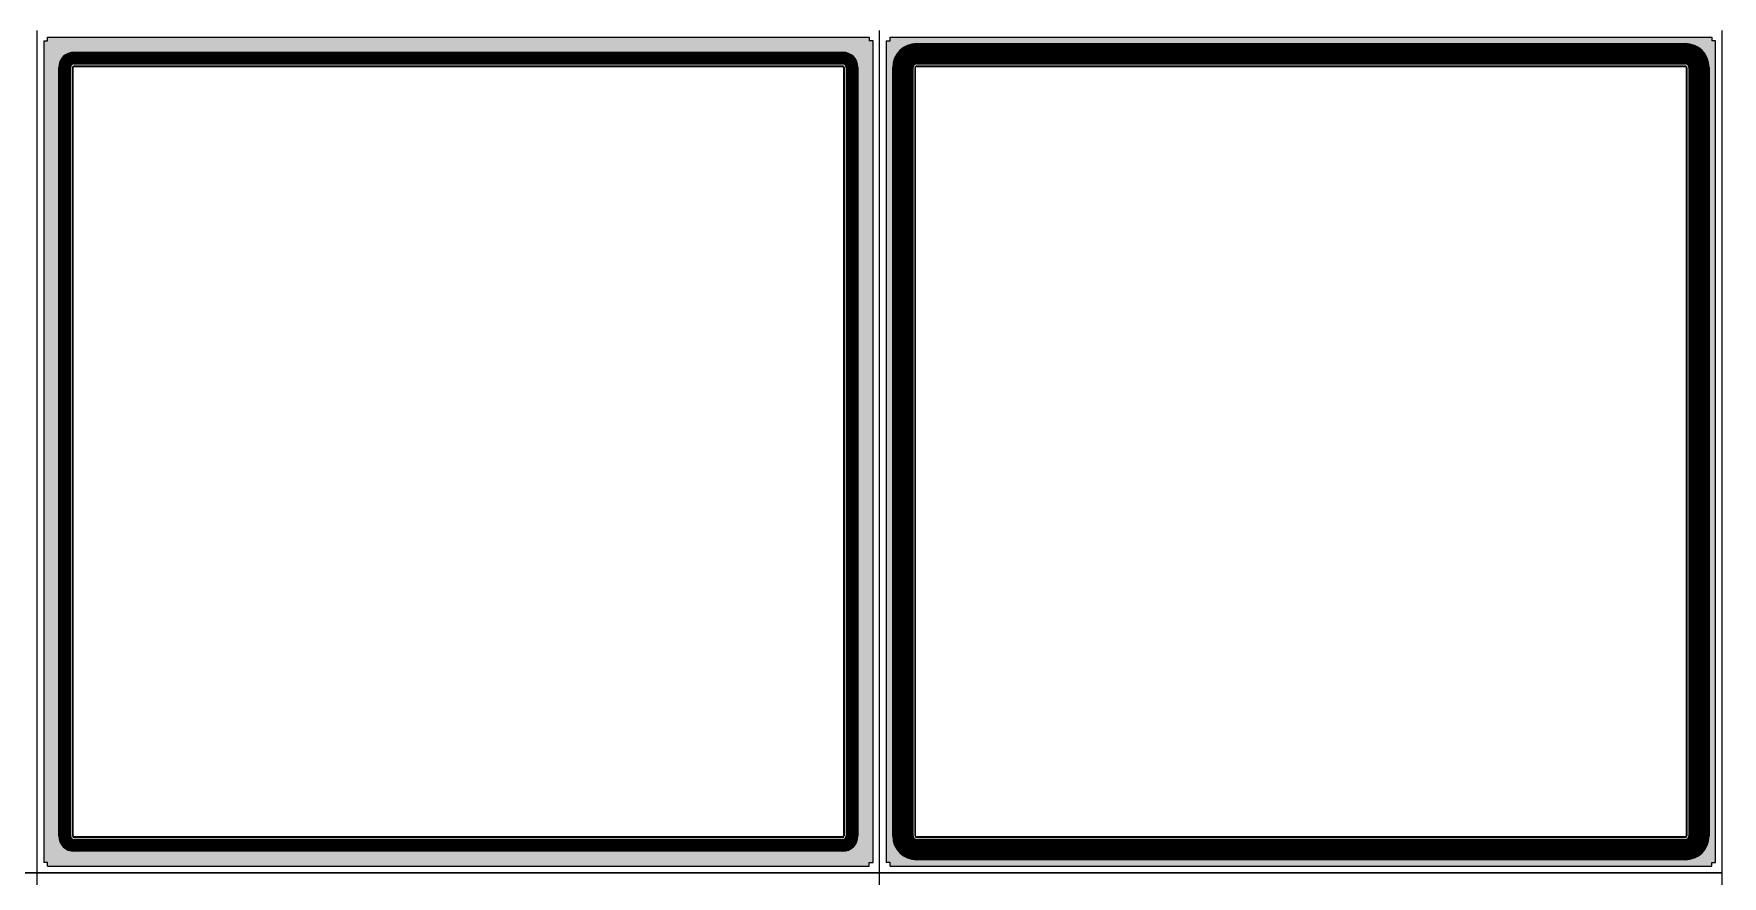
# Model space of a CAD drawing. Header units: millimetres. Extents: x -75 to 75, y -75 to 75.
# Drawn here: x -21.74 to 21.65, y -43.39 to -21.74 of the extents above; entities that cross this region are included whole.
import ezdxf

# ---------------------------------------------------------------- set-up
doc = ezdxf.new("R2010")
doc.units = ezdxf.units.MM
doc.layers.add('400AMET#2', color=9, linetype='Continuous')

msp = doc.modelspace()

# ---------------------------------------------------------------- hatches: boundary and pattern name
at = {"layer": '400AMET#2'}
h = msp.add_hatch(color=256, dxfattribs=at)
h.dxf.hatch_style = 1
h.paths.add_polyline_path([(-0.17, -21.92), (-0.27, -21.92), (-0.27, -21.82), (-21.38, -21.82), (-21.38, -21.92), (-21.48, -21.92), (-21.48, -43.03), (-21.38, -43.03), (-21.38, -43.13), (-0.27, -43.13), (-0.27, -43.03), (-0.17, -43.03)])
h.paths.add_polyline_path([(-20.697, -22.207), (-0.953, -22.207, -0.414214), (-0.557, -22.603), (-0.557, -42.347, -0.414214), (-0.953, -42.743), (-20.697, -42.743, -0.414214), (-21.093, -42.347), (-21.093, -22.603, -0.414214)], flags=16)
h.paths.add_polyline_path([(-20.697, -22.227), (-0.953, -22.227, -0.414214), (-0.577, -22.603), (-0.577, -42.347, -0.414214), (-0.953, -42.723), (-20.697, -42.723, -0.414214), (-21.073, -42.347), (-21.073, -22.603, -0.414214)], flags=0)
h.paths.add_polyline_path([(-20.697, -22.249), (-0.953, -22.249, -0.414214), (-0.599, -22.603), (-0.599, -42.347, -0.414214), (-0.953, -42.701), (-20.697, -42.701, -0.414214), (-21.051, -42.347), (-21.051, -22.603, -0.414214)], flags=0)
h.paths.add_polyline_path([(-20.697, -22.269), (-0.953, -22.269, -0.414214), (-0.619, -22.603), (-0.619, -42.347, -0.414214), (-0.953, -42.681), (-20.697, -42.681, -0.414214), (-21.031, -42.347), (-21.031, -22.603, -0.414214)], flags=0)
h.paths.add_polyline_path([(-20.697, -22.291), (-0.953, -22.291, -0.414214), (-0.641, -22.603), (-0.641, -42.347, -0.414214), (-0.953, -42.659), (-20.697, -42.659, -0.414214), (-21.009, -42.347), (-21.009, -22.603, -0.414214)], flags=0)
h.paths.add_polyline_path([(-0.953, -22.329, -0.414214), (-0.679, -22.603), (-0.661, -22.603, 0.414214), (-0.953, -22.311), (-20.697, -22.311), (-20.697, -22.329)], flags=0)
h.paths.add_polyline_path([(-20.697, -42.621, -0.414214), (-20.971, -42.347), (-20.989, -42.347, 0.414214), (-20.697, -42.639), (-0.953, -42.639), (-0.953, -42.621)], flags=0)
h.paths.add_polyline_path([(-0.953, -22.367, -0.414214), (-0.717, -22.603), (-0.699, -22.603, 0.414214), (-0.953, -22.349), (-20.697, -22.349), (-20.697, -22.367)], flags=0)
h.paths.add_polyline_path([(-20.697, -42.583, -0.414214), (-20.933, -42.347), (-20.951, -42.347, 0.414214), (-20.697, -42.601), (-0.953, -42.601), (-0.953, -42.583)], flags=0)
h.paths.add_polyline_path([(-0.953, -22.405, -0.414214), (-0.755, -22.603), (-0.737, -22.603, 0.414214), (-0.953, -22.387), (-20.697, -22.387), (-20.697, -22.405)], flags=0)
h.paths.add_polyline_path([(-20.697, -42.545, -0.414214), (-20.895, -42.347), (-20.913, -42.347, 0.414214), (-20.697, -42.563), (-0.953, -42.563), (-0.953, -42.545)], flags=0)
h.paths.add_polyline_path([(-0.953, -22.44, -0.414214), (-0.79, -22.603), (-0.775, -22.603, 0.414214), (-0.953, -22.425), (-20.697, -22.425), (-20.697, -22.44)], flags=0)
h.paths.add_polyline_path([(-0.953, -22.475, -0.414214), (-0.825, -22.603), (-0.81, -22.603, 0.414214), (-0.953, -22.46), (-20.697, -22.46), (-20.697, -22.475)], flags=0)
h.paths.add_polyline_path([(-20.697, -42.475, -0.414214), (-20.825, -42.347), (-20.84, -42.347, 0.414214), (-20.697, -42.49), (-0.953, -42.49), (-0.953, -42.475)], flags=0)
h.paths.add_polyline_path([(-0.953, -22.51, -0.414214), (-0.86, -22.603), (-0.845, -22.603, 0.414214), (-0.953, -22.495), (-20.697, -22.495), (-20.697, -22.51)], flags=0)
h.paths.add_polyline_path([(-20.697, -42.44, -0.414214), (-20.79, -42.347), (-20.805, -42.347, 0.414214), (-20.697, -42.455), (-0.953, -42.455), (-0.953, -42.44)], flags=0)
h.paths.add_polyline_path([(-20.725, -42.347), (-20.74, -42.347, 0.414214), (-20.697, -42.39), (-0.953, -42.39), (-0.953, -42.375), (-20.697, -42.375, -0.414214)], flags=0)
h.paths.add_polyline_path([(-20.547, -22.603), (-10.9, -22.603), (-10.9, -22.753), (-10.75, -22.753), (-10.75, -22.603), (-1.103, -22.603), (-1.103, -22.753), (-0.953, -22.753), (-0.953, -32.4), (-1.103, -32.4), (-1.103, -32.55), (-0.953, -32.55), (-0.953, -42.197), (-1.103, -42.197), (-1.103, -42.347), (-10.75, -42.347), (-10.75, -42.197), (-10.9, -42.197), (-10.9, -42.347), (-20.547, -42.347), (-20.547, -42.197), (-20.697, -42.197), (-20.697, -32.55), (-20.547, -32.55), (-20.547, -32.4), (-20.697, -32.4), (-20.697, -22.753), (-20.547, -22.753)], flags=0)
h = msp.add_hatch(color=256, dxfattribs=at)
h.dxf.hatch_style = 1
h.paths.add_polyline_path([(21.48, -21.92), (21.38, -21.92), (21.38, -21.82), (0.27, -21.82), (0.27, -21.92), (0.17, -21.92), (0.17, -43.03), (0.27, -43.03), (0.27, -43.13), (21.38, -43.13), (21.38, -43.03), (21.48, -43.03)])
h.paths.add_polyline_path([(0.953, -21.987), (20.697, -21.987, -0.414214), (21.313, -22.603), (21.313, -42.347, -0.414214), (20.697, -42.963), (0.953, -42.963, -0.414214), (0.337, -42.347), (0.337, -22.603, -0.414214)], flags=16)
h.paths.add_polyline_path([(0.953, -22.007), (20.697, -22.007, -0.414214), (21.293, -22.603), (21.293, -42.347, -0.414214), (20.697, -42.943), (0.953, -42.943, -0.414214), (0.357, -42.347), (0.357, -22.603, -0.414214)], flags=0)
h.paths.add_polyline_path([(0.953, -22.033), (20.697, -22.033, -0.414214), (21.267, -22.603), (21.267, -42.347, -0.414214), (20.697, -42.917), (0.953, -42.917, -0.414214), (0.383, -42.347), (0.383, -22.603, -0.414214)], flags=0)
h.paths.add_polyline_path([(0.953, -22.053), (20.697, -22.053, -0.414214), (21.247, -22.603), (21.247, -42.347, -0.414214), (20.697, -42.897), (0.953, -42.897, -0.414214), (0.403, -42.347), (0.403, -22.603, -0.414214)], flags=0)
h.paths.add_polyline_path([(0.953, -22.077), (20.697, -22.077, -0.414214), (21.223, -22.603), (21.223, -42.347, -0.414214), (20.697, -42.873), (0.953, -42.873, -0.414214), (0.427, -42.347), (0.427, -22.603, -0.414214)], flags=0)
h.paths.add_polyline_path([(0.953, -22.097), (20.697, -22.097, -0.414214), (21.203, -22.603), (21.203, -42.347, -0.414214), (20.697, -42.853), (0.953, -42.853, -0.414214), (0.447, -42.347), (0.447, -22.603, -0.414214)], flags=0)
h.paths.add_polyline_path([(0.953, -22.121), (20.697, -22.121, -0.414214), (21.179, -22.603), (21.179, -42.347, -0.414214), (20.697, -42.829), (0.953, -42.829, -0.414214), (0.471, -42.347), (0.471, -22.603, -0.414214)], flags=0)
h.paths.add_polyline_path([(0.953, -22.141), (20.697, -22.141, -0.414214), (21.159, -22.603), (21.159, -42.347, -0.414214), (20.697, -42.809), (0.953, -42.809, -0.414214), (0.491, -42.347), (0.491, -22.603, -0.414214)], flags=0)
h.paths.add_polyline_path([(0.953, -22.165), (20.697, -22.165, -0.414214), (21.135, -22.603), (21.135, -42.347, -0.414214), (20.697, -42.785), (0.953, -42.785, -0.414214), (0.515, -42.347), (0.515, -22.603, -0.414214)], flags=0)
h.paths.add_polyline_path([(0.953, -22.185), (20.697, -22.185, -0.414214), (21.115, -22.603), (21.115, -42.347, -0.414214), (20.697, -42.765), (0.953, -42.765, -0.414214), (0.535, -42.347), (0.535, -22.603, -0.414214)], flags=0)
h.paths.add_polyline_path([(0.953, -22.207), (20.697, -22.207, -0.414214), (21.093, -22.603), (21.093, -42.347, -0.414214), (20.697, -42.743), (0.953, -42.743, -0.414214), (0.557, -42.347), (0.557, -22.603, -0.414214)], flags=0)
h.paths.add_polyline_path([(0.953, -22.227), (20.697, -22.227, -0.414214), (21.073, -22.603), (21.073, -42.347, -0.414214), (20.697, -42.723), (0.953, -42.723, -0.414214), (0.577, -42.347), (0.577, -22.603, -0.414214)], flags=0)
h.paths.add_polyline_path([(0.953, -22.249), (20.697, -22.249, -0.414214), (21.051, -22.603), (21.051, -42.347, -0.414214), (20.697, -42.701), (0.953, -42.701, -0.414214), (0.599, -42.347), (0.599, -22.603, -0.414214)], flags=0)
h.paths.add_polyline_path([(0.953, -22.269), (20.697, -22.269, -0.414214), (21.031, -22.603), (21.031, -42.347, -0.414214), (20.697, -42.681), (0.953, -42.681, -0.414214), (0.619, -42.347), (0.619, -22.603, -0.414214)], flags=0)
h.paths.add_polyline_path([(0.953, -22.291), (20.697, -22.291, -0.414214), (21.009, -22.603), (21.009, -42.347, -0.414214), (20.697, -42.659), (0.953, -42.659, -0.414214), (0.641, -42.347), (0.641, -22.603, -0.414214)], flags=0)
h.paths.add_polyline_path([(0.953, -22.311), (20.697, -22.311, -0.414214), (20.989, -22.603), (20.989, -42.347, -0.414214), (20.697, -42.639), (0.953, -42.639, -0.414214), (0.661, -42.347), (0.661, -22.603, -0.414214)], flags=0)
h.paths.add_polyline_path([(0.953, -22.329), (20.697, -22.329, -0.414214), (20.971, -22.603), (20.971, -42.347, -0.414214), (20.697, -42.621), (0.953, -42.621, -0.414214), (0.679, -42.347), (0.679, -22.603, -0.414214)], flags=0)
h.paths.add_polyline_path([(0.953, -22.349), (20.697, -22.349, -0.414214), (20.951, -22.603), (20.951, -42.347, -0.414214), (20.697, -42.601), (0.953, -42.601, -0.414214), (0.699, -42.347), (0.699, -22.603, -0.414214)], flags=0)
h.paths.add_polyline_path([(0.953, -22.367), (20.697, -22.367, -0.414214), (20.933, -22.603), (20.933, -42.347, -0.414214), (20.697, -42.583), (0.953, -42.583, -0.414214), (0.717, -42.347), (0.717, -22.603, -0.414214)], flags=0)
h.paths.add_polyline_path([(0.953, -22.387), (20.697, -22.387, -0.414214), (20.913, -22.603), (20.913, -42.347, -0.414214), (20.697, -42.563), (0.953, -42.563, -0.414214), (0.737, -42.347), (0.737, -22.603, -0.414214)], flags=0)
h.paths.add_polyline_path([(0.953, -22.405), (20.697, -22.405, -0.414214), (20.895, -22.603), (20.895, -42.347, -0.414214), (20.697, -42.545), (0.953, -42.545, -0.414214), (0.755, -42.347), (0.755, -22.603, -0.414214)], flags=0)
h.paths.add_polyline_path([(0.953, -22.425), (20.697, -22.425, -0.414214), (20.875, -22.603), (20.875, -42.347, -0.414214), (20.697, -42.525), (0.953, -42.525, -0.414214), (0.775, -42.347), (0.775, -22.603, -0.414214)], flags=0)
h.paths.add_polyline_path([(0.953, -22.44), (20.697, -22.44, -0.414214), (20.86, -22.603), (20.86, -42.347, -0.414214), (20.697, -42.51), (0.953, -42.51, -0.414214), (0.79, -42.347), (0.79, -22.603, -0.414214)], flags=0)
h.paths.add_polyline_path([(0.953, -22.46), (20.697, -22.46, -0.414214), (20.84, -22.603), (20.84, -42.347, -0.414214), (20.697, -42.49), (0.953, -42.49, -0.414214), (0.81, -42.347), (0.81, -22.603, -0.414214)], flags=0)
h.paths.add_polyline_path([(0.953, -22.475), (20.697, -22.475, -0.414214), (20.825, -22.603), (20.825, -42.347, -0.414214), (20.697, -42.475), (0.953, -42.475, -0.414214), (0.825, -42.347), (0.825, -22.603, -0.414214)], flags=0)
h.paths.add_polyline_path([(0.953, -22.495), (20.697, -22.495, -0.414214), (20.805, -22.603), (20.805, -42.347, -0.414214), (20.697, -42.455), (0.953, -42.455, -0.414214), (0.845, -42.347), (0.845, -22.603, -0.414214)], flags=0)
h.paths.add_polyline_path([(0.953, -22.51), (20.697, -22.51, -0.414214), (20.79, -22.603), (20.79, -42.347, -0.414214), (20.697, -42.44), (0.953, -42.44, -0.414214), (0.86, -42.347), (0.86, -22.603, -0.414214)], flags=0)
h.paths.add_polyline_path([(0.953, -22.56), (20.697, -22.56, -0.414214), (20.74, -22.603), (20.74, -42.347, -0.414214), (20.697, -42.39), (0.953, -42.39, -0.414214), (0.91, -42.347), (0.91, -22.603, -0.414214)], flags=0)
h.paths.add_polyline_path([(0.953, -22.575), (20.697, -22.575, -0.414214), (20.725, -22.603), (20.725, -42.347, -0.414214), (20.697, -42.375), (0.953, -42.375, -0.414214), (0.925, -42.347), (0.925, -22.603, -0.414214)], flags=0)
h.paths.add_polyline_path([(1.103, -22.603), (10.75, -22.603), (10.75, -22.753), (10.9, -22.753), (10.9, -22.603), (20.547, -22.603), (20.547, -22.753), (20.697, -22.753), (20.697, -32.4), (20.547, -32.4), (20.547, -32.55), (20.697, -32.55), (20.697, -42.197), (20.547, -42.197), (20.547, -42.347), (10.9, -42.347), (10.9, -42.197), (10.75, -42.197), (10.75, -42.347), (1.103, -42.347), (1.103, -42.197), (0.953, -42.197), (0.953, -32.55), (1.103, -32.55), (1.103, -32.4), (0.953, -32.4), (0.953, -22.753), (1.103, -22.753)], flags=0)
h = msp.add_hatch(color=256, dxfattribs=at)
h.dxf.hatch_style = 1
edge = h.paths.add_edge_path(flags=16)
edge.add_arc((0.953, -42.347), 0.57, 180, 270)
edge.add_line((0.953, -42.917), (20.697, -42.917))
edge.add_arc((20.697, -42.347), 0.57, 270, 360)
edge.add_line((21.267, -42.347), (21.267, -22.603))
edge.add_arc((20.697, -22.603), 0.57, 0, 90)
edge.add_line((20.697, -22.033), (0.953, -22.033))
edge.add_arc((0.953, -22.603), 0.57, 90, 180)
edge.add_line((0.383, -22.603), (0.383, -42.347))
edge = h.paths.add_edge_path()
edge.add_arc((0.953, -42.347), 0.596, 180, 270)
edge.add_line((0.953, -42.943), (20.697, -42.943))
edge.add_arc((20.697, -42.347), 0.596, 270, 360)
edge.add_line((21.293, -42.347), (21.293, -22.603))
edge.add_arc((20.697, -22.603), 0.596, 0, 90)
edge.add_line((20.697, -22.007), (0.953, -22.007))
edge.add_arc((0.953, -22.603), 0.596, 90, 180)
edge.add_line((0.357, -22.603), (0.357, -42.347))
h = msp.add_hatch(color=256, dxfattribs=at)
h.dxf.hatch_style = 1
edge = h.paths.add_edge_path()
edge.add_line((0.403, -42.347), (0.403, -22.603))
edge.add_arc((0.953, -22.603), 0.55, 90, 180, ccw=False)
edge.add_line((0.953, -22.053), (20.697, -22.053))
edge.add_arc((20.697, -22.603), 0.55, 0, 90, ccw=False)
edge.add_line((21.247, -22.603), (21.247, -42.347))
edge.add_arc((20.697, -42.347), 0.55, -90, 0, ccw=False)
edge.add_line((20.697, -42.897), (0.953, -42.897))
edge.add_arc((0.953, -42.347), 0.55, 180, 270, ccw=False)
edge = h.paths.add_edge_path(flags=16)
edge.add_line((0.427, -42.347), (0.427, -22.603))
edge.add_arc((0.953, -22.603), 0.526, 90, 180, ccw=False)
edge.add_line((0.953, -22.077), (20.697, -22.077))
edge.add_arc((20.697, -22.603), 0.526, 0, 90, ccw=False)
edge.add_line((21.223, -22.603), (21.223, -42.347))
edge.add_arc((20.697, -42.347), 0.526, -90, 0, ccw=False)
edge.add_line((20.697, -42.873), (0.953, -42.873))
edge.add_arc((0.953, -42.347), 0.526, 180, 270, ccw=False)
h = msp.add_hatch(color=256, dxfattribs=at)
h.dxf.hatch_style = 1
edge = h.paths.add_edge_path(flags=16)
edge.add_arc((0.953, -42.347), 0.482, 180, 270)
edge.add_line((0.953, -42.829), (20.697, -42.829))
edge.add_arc((20.697, -42.347), 0.482, 270, 360)
edge.add_line((21.179, -42.347), (21.179, -22.603))
edge.add_arc((20.697, -22.603), 0.482, 0, 90)
edge.add_line((20.697, -22.121), (0.953, -22.121))
edge.add_arc((0.953, -22.603), 0.482, 90, 180)
edge.add_line((0.471, -22.603), (0.471, -42.347))
edge = h.paths.add_edge_path()
edge.add_arc((0.953, -42.347), 0.506, 180, 270)
edge.add_line((0.953, -42.853), (20.697, -42.853))
edge.add_arc((20.697, -42.347), 0.506, 270, 360)
edge.add_line((21.203, -42.347), (21.203, -22.603))
edge.add_arc((20.697, -22.603), 0.506, 0, 90)
edge.add_line((20.697, -22.097), (0.953, -22.097))
edge.add_arc((0.953, -22.603), 0.506, 90, 180)
edge.add_line((0.447, -22.603), (0.447, -42.347))
h = msp.add_hatch(color=256, dxfattribs=at)
h.dxf.hatch_style = 1
edge = h.paths.add_edge_path()
edge.add_line((-21.073, -42.347), (-21.073, -22.603))
edge.add_arc((-20.697, -22.603), 0.376, 90, 180, ccw=False)
edge.add_line((-20.697, -22.227), (-0.953, -22.227))
edge.add_arc((-0.953, -22.603), 0.376, 0, 90, ccw=False)
edge.add_line((-0.577, -22.603), (-0.577, -42.347))
edge.add_arc((-0.953, -42.347), 0.376, -90, 0, ccw=False)
edge.add_line((-0.953, -42.723), (-20.697, -42.723))
edge.add_arc((-20.697, -42.347), 0.376, 180, 270, ccw=False)
edge = h.paths.add_edge_path(flags=16)
edge.add_line((-21.051, -42.347), (-21.051, -22.603))
edge.add_arc((-20.697, -22.603), 0.354, 90, 180, ccw=False)
edge.add_line((-20.697, -22.249), (-0.953, -22.249))
edge.add_arc((-0.953, -22.603), 0.354, 0, 90, ccw=False)
edge.add_line((-0.599, -22.603), (-0.599, -42.347))
edge.add_arc((-0.953, -42.347), 0.354, -90, 0, ccw=False)
edge.add_line((-0.953, -42.701), (-20.697, -42.701))
edge.add_arc((-20.697, -42.347), 0.354, 180, 270, ccw=False)
h = msp.add_hatch(color=256, dxfattribs=at)
h.dxf.hatch_style = 1
edge = h.paths.add_edge_path(flags=16)
edge.add_arc((-20.697, -42.347), 0.312, 180, 270)
edge.add_line((-20.697, -42.659), (-0.953, -42.659))
edge.add_arc((-0.953, -42.347), 0.312, 270, 360)
edge.add_line((-0.641, -42.347), (-0.641, -22.603))
edge.add_arc((-0.953, -22.603), 0.312, 0, 90)
edge.add_line((-0.953, -22.291), (-20.697, -22.291))
edge.add_arc((-20.697, -22.603), 0.312, 90, 180)
edge.add_line((-21.009, -22.603), (-21.009, -42.347))
edge = h.paths.add_edge_path()
edge.add_arc((-20.697, -42.347), 0.334, 180, 270)
edge.add_line((-20.697, -42.681), (-0.953, -42.681))
edge.add_arc((-0.953, -42.347), 0.334, 270, 360)
edge.add_line((-0.619, -42.347), (-0.619, -22.603))
edge.add_arc((-0.953, -22.603), 0.334, 0, 90)
edge.add_line((-0.953, -22.269), (-20.697, -22.269))
edge.add_arc((-20.697, -22.603), 0.334, 90, 180)
edge.add_line((-21.031, -22.603), (-21.031, -42.347))
h = msp.add_hatch(color=256, dxfattribs=at)
h.dxf.hatch_style = 1
edge = h.paths.add_edge_path(flags=16)
edge.add_arc((-20.697, -22.603), 0.274, 90, 180)
edge.add_line((-20.971, -22.603), (-20.971, -42.347))
edge.add_arc((-20.697, -42.347), 0.274, 180, 270)
edge.add_line((-20.697, -42.621), (-0.953, -42.621))
edge.add_arc((-0.953, -42.347), 0.274, 270, 360)
edge.add_line((-0.679, -42.347), (-0.679, -22.603))
edge.add_arc((-0.953, -22.603), 0.274, 0, 90)
edge.add_line((-0.953, -22.329), (-20.697, -22.329))
edge = h.paths.add_edge_path()
edge.add_line((-20.989, -42.347), (-20.989, -22.603))
edge.add_arc((-20.697, -22.603), 0.292, 90, 180, ccw=False)
edge.add_line((-20.697, -22.311), (-0.953, -22.311))
edge.add_arc((-0.953, -22.603), 0.292, 0, 90, ccw=False)
edge.add_line((-0.661, -22.603), (-0.661, -42.347))
edge.add_arc((-0.953, -42.347), 0.292, -90, 0, ccw=False)
edge.add_line((-0.953, -42.639), (-20.697, -42.639))
edge.add_arc((-20.697, -42.347), 0.292, 180, 270, ccw=False)
h = msp.add_hatch(color=256, dxfattribs=at)
h.dxf.hatch_style = 1
edge = h.paths.add_edge_path(flags=16)
edge.add_arc((-20.697, -42.347), 0.236, 180, 270)
edge.add_line((-20.697, -42.583), (-0.953, -42.583))
edge.add_arc((-0.953, -42.347), 0.236, 270, 360)
edge.add_line((-0.717, -42.347), (-0.717, -22.603))
edge.add_arc((-0.953, -22.603), 0.236, 0, 90)
edge.add_line((-0.953, -22.367), (-20.697, -22.367))
edge.add_arc((-20.697, -22.603), 0.236, 90, 180)
edge.add_line((-20.933, -22.603), (-20.933, -42.347))
edge = h.paths.add_edge_path()
edge.add_arc((-20.697, -42.347), 0.254, 180, 270)
edge.add_line((-20.697, -42.601), (-0.953, -42.601))
edge.add_arc((-0.953, -42.347), 0.254, 270, 360)
edge.add_line((-0.699, -42.347), (-0.699, -22.603))
edge.add_arc((-0.953, -22.603), 0.254, 0, 90)
edge.add_line((-0.953, -22.349), (-20.697, -22.349))
edge.add_arc((-20.697, -22.603), 0.254, 90, 180)
edge.add_line((-20.951, -22.603), (-20.951, -42.347))
h = msp.add_hatch(color=256, dxfattribs=at)
h.dxf.hatch_style = 1
edge = h.paths.add_edge_path()
edge.add_arc((-20.697, -22.603), 0.216, 90, 180)
edge.add_line((-20.913, -22.603), (-20.913, -42.347))
edge.add_arc((-20.697, -42.347), 0.216, 180, 270)
edge.add_line((-20.697, -42.563), (-0.953, -42.563))
edge.add_arc((-0.953, -42.347), 0.216, 270, 360)
edge.add_line((-0.737, -42.347), (-0.737, -22.603))
edge.add_arc((-0.953, -22.603), 0.216, 0, 90)
edge.add_line((-0.953, -22.387), (-20.697, -22.387))
edge = h.paths.add_edge_path(flags=16)
edge.add_line((-20.895, -42.347), (-20.895, -22.603))
edge.add_arc((-20.697, -22.603), 0.198, 90, 180, ccw=False)
edge.add_line((-20.697, -22.405), (-0.953, -22.405))
edge.add_arc((-0.953, -22.603), 0.198, 0, 90, ccw=False)
edge.add_line((-0.755, -22.603), (-0.755, -42.347))
edge.add_arc((-0.953, -42.347), 0.198, -90, 0, ccw=False)
edge.add_line((-0.953, -42.545), (-20.697, -42.545))
edge.add_arc((-20.697, -42.347), 0.198, 180, 270, ccw=False)
h = msp.add_hatch(color=256, dxfattribs=at)
h.dxf.hatch_style = 1
edge = h.paths.add_edge_path(flags=16)
edge.add_arc((-20.697, -42.347), 0.163, 180, 270)
edge.add_line((-20.697, -42.51), (-0.953, -42.51))
edge.add_arc((-0.953, -42.347), 0.163, 270, 360)
edge.add_line((-0.79, -42.347), (-0.79, -22.603))
edge.add_arc((-0.953, -22.603), 0.163, 0, 90)
edge.add_line((-0.953, -22.44), (-20.697, -22.44))
edge.add_arc((-20.697, -22.603), 0.163, 90, 180)
edge.add_line((-20.86, -22.603), (-20.86, -42.347))
edge = h.paths.add_edge_path()
edge.add_arc((-20.697, -42.347), 0.178, 180, 270)
edge.add_line((-20.697, -42.525), (-0.953, -42.525))
edge.add_arc((-0.953, -42.347), 0.178, 270, 360)
edge.add_line((-0.775, -42.347), (-0.775, -22.603))
edge.add_arc((-0.953, -22.603), 0.178, 0, 90)
edge.add_line((-0.953, -22.425), (-20.697, -22.425))
edge.add_arc((-20.697, -22.603), 0.178, 90, 180)
edge.add_line((-20.875, -22.603), (-20.875, -42.347))
h = msp.add_hatch(color=256, dxfattribs=at)
h.dxf.hatch_style = 1
edge = h.paths.add_edge_path()
edge.add_line((-0.953, -42.49), (-20.697, -42.49))
edge.add_arc((-20.697, -42.347), 0.143, 180, 270, ccw=False)
edge.add_line((-20.84, -42.347), (-20.84, -22.603))
edge.add_arc((-20.697, -22.603), 0.143, 90, 180, ccw=False)
edge.add_line((-20.697, -22.46), (-0.953, -22.46))
edge.add_arc((-0.953, -22.603), 0.143, 0, 90, ccw=False)
edge.add_line((-0.81, -22.603), (-0.81, -42.347))
edge.add_arc((-0.953, -42.347), 0.143, -90, 0, ccw=False)
edge = h.paths.add_edge_path(flags=16)
edge.add_line((-0.953, -42.475), (-20.697, -42.475))
edge.add_arc((-20.697, -42.347), 0.128, 180, 270, ccw=False)
edge.add_line((-20.825, -42.347), (-20.825, -22.603))
edge.add_arc((-20.697, -22.603), 0.128, 90, 180, ccw=False)
edge.add_line((-20.697, -22.475), (-0.953, -22.475))
edge.add_arc((-0.953, -22.603), 0.128, 0, 90, ccw=False)
edge.add_line((-0.825, -22.603), (-0.825, -42.347))
edge.add_arc((-0.953, -42.347), 0.128, -90, 0, ccw=False)
h = msp.add_hatch(color=256, dxfattribs=at)
h.dxf.hatch_style = 1
edge = h.paths.add_edge_path(flags=16)
edge.add_arc((-20.697, -42.347), 0.093, 180, 270)
edge.add_line((-20.697, -42.44), (-0.953, -42.44))
edge.add_arc((-0.953, -42.347), 0.093, 270, 360)
edge.add_line((-0.86, -42.347), (-0.86, -22.603))
edge.add_arc((-0.953, -22.603), 0.093, 0, 90)
edge.add_line((-0.953, -22.51), (-20.697, -22.51))
edge.add_arc((-20.697, -22.603), 0.093, 90, 180)
edge.add_line((-20.79, -22.603), (-20.79, -42.347))
edge = h.paths.add_edge_path()
edge.add_arc((-20.697, -42.347), 0.108, 180, 270)
edge.add_line((-20.697, -42.455), (-0.953, -42.455))
edge.add_arc((-0.953, -42.347), 0.108, 270, 360)
edge.add_line((-0.845, -42.347), (-0.845, -22.603))
edge.add_arc((-0.953, -22.603), 0.108, 0, 90)
edge.add_line((-0.953, -22.495), (-20.697, -22.495))
edge.add_arc((-20.697, -22.603), 0.108, 90, 180)
edge.add_line((-20.805, -22.603), (-20.805, -42.347))
h = msp.add_hatch(color=256, dxfattribs=at)
h.dxf.hatch_style = 1
edge = h.paths.add_edge_path(flags=16)
edge.add_arc((-20.697, -22.603), 0.028, 90, 180)
edge.add_line((-20.725, -22.603), (-20.725, -42.347))
edge.add_arc((-20.697, -42.347), 0.028, 180, 270)
edge.add_line((-20.697, -42.375), (-0.953, -42.375))
edge.add_arc((-0.953, -42.347), 0.028, 270, 360)
edge.add_line((-0.925, -42.347), (-0.925, -22.603))
edge.add_arc((-0.953, -22.603), 0.028, 0, 90)
edge.add_line((-0.953, -22.575), (-20.697, -22.575))
edge = h.paths.add_edge_path()
edge.add_arc((-20.697, -22.603), 0.043, 90, 180)
edge.add_line((-20.74, -22.603), (-20.74, -42.347))
edge.add_arc((-20.697, -42.347), 0.043, 180, 270)
edge.add_line((-20.697, -42.39), (-0.953, -42.39))
edge.add_arc((-0.953, -42.347), 0.043, 270, 360)
edge.add_line((-0.91, -42.347), (-0.91, -22.603))
edge.add_arc((-0.953, -22.603), 0.043, 0, 90)
edge.add_line((-0.953, -22.56), (-20.697, -22.56))
h = msp.add_hatch(color=256, dxfattribs=at)
h.dxf.hatch_style = 1
edge = h.paths.add_edge_path(flags=16)
edge.add_line((0.515, -42.347), (0.515, -22.603))
edge.add_arc((0.953, -22.603), 0.438, 90, 180, ccw=False)
edge.add_line((0.953, -22.165), (20.697, -22.165))
edge.add_arc((20.697, -22.603), 0.438, 0, 90, ccw=False)
edge.add_line((21.135, -22.603), (21.135, -42.347))
edge.add_arc((20.697, -42.347), 0.438, -90, 0, ccw=False)
edge.add_line((20.697, -42.785), (0.953, -42.785))
edge.add_arc((0.953, -42.347), 0.438, 180, 270, ccw=False)
edge = h.paths.add_edge_path()
edge.add_arc((0.953, -22.603), 0.462, 90, 180)
edge.add_line((0.491, -22.603), (0.491, -42.347))
edge.add_arc((0.953, -42.347), 0.462, 180, 270)
edge.add_line((0.953, -42.809), (20.697, -42.809))
edge.add_arc((20.697, -42.347), 0.462, 270, 360)
edge.add_line((21.159, -42.347), (21.159, -22.603))
edge.add_arc((20.697, -22.603), 0.462, 0, 90)
edge.add_line((20.697, -22.141), (0.953, -22.141))
h = msp.add_hatch(color=256, dxfattribs=at)
h.dxf.hatch_style = 1
edge = h.paths.add_edge_path(flags=16)
edge.add_arc((0.953, -42.347), 0.396, 180, 270)
edge.add_line((0.953, -42.743), (20.697, -42.743))
edge.add_arc((20.697, -42.347), 0.396, 270, 360)
edge.add_line((21.093, -42.347), (21.093, -22.603))
edge.add_arc((20.697, -22.603), 0.396, 0, 90)
edge.add_line((20.697, -22.207), (0.953, -22.207))
edge.add_arc((0.953, -22.603), 0.396, 90, 180)
edge.add_line((0.557, -22.603), (0.557, -42.347))
edge = h.paths.add_edge_path()
edge.add_arc((0.953, -42.347), 0.418, 180, 270)
edge.add_line((0.953, -42.765), (20.697, -42.765))
edge.add_arc((20.697, -42.347), 0.418, 270, 360)
edge.add_line((21.115, -42.347), (21.115, -22.603))
edge.add_arc((20.697, -22.603), 0.418, 0, 90)
edge.add_line((20.697, -22.185), (0.953, -22.185))
edge.add_arc((0.953, -22.603), 0.418, 90, 180)
edge.add_line((0.535, -22.603), (0.535, -42.347))
h = msp.add_hatch(color=256, dxfattribs=at)
h.dxf.hatch_style = 1
edge = h.paths.add_edge_path()
edge.add_line((0.577, -42.347), (0.577, -22.603))
edge.add_arc((0.953, -22.603), 0.376, 90, 180, ccw=False)
edge.add_line((0.953, -22.227), (20.697, -22.227))
edge.add_arc((20.697, -22.603), 0.376, 0, 90, ccw=False)
edge.add_line((21.073, -22.603), (21.073, -42.347))
edge.add_arc((20.697, -42.347), 0.376, -90, 0, ccw=False)
edge.add_line((20.697, -42.723), (0.953, -42.723))
edge.add_arc((0.953, -42.347), 0.376, 180, 270, ccw=False)
edge = h.paths.add_edge_path(flags=16)
edge.add_line((0.599, -42.347), (0.599, -22.603))
edge.add_arc((0.953, -22.603), 0.354, 90, 180, ccw=False)
edge.add_line((0.953, -22.249), (20.697, -22.249))
edge.add_arc((20.697, -22.603), 0.354, 0, 90, ccw=False)
edge.add_line((21.051, -22.603), (21.051, -42.347))
edge.add_arc((20.697, -42.347), 0.354, -90, 0, ccw=False)
edge.add_line((20.697, -42.701), (0.953, -42.701))
edge.add_arc((0.953, -42.347), 0.354, 180, 270, ccw=False)
h = msp.add_hatch(color=256, dxfattribs=at)
h.dxf.hatch_style = 1
edge = h.paths.add_edge_path(flags=16)
edge.add_arc((0.953, -42.347), 0.312, 180, 270)
edge.add_line((0.953, -42.659), (20.697, -42.659))
edge.add_arc((20.697, -42.347), 0.312, 270, 360)
edge.add_line((21.009, -42.347), (21.009, -22.603))
edge.add_arc((20.697, -22.603), 0.312, 0, 90)
edge.add_line((20.697, -22.291), (0.953, -22.291))
edge.add_arc((0.953, -22.603), 0.312, 90, 180)
edge.add_line((0.641, -22.603), (0.641, -42.347))
edge = h.paths.add_edge_path()
edge.add_arc((0.953, -42.347), 0.334, 180, 270)
edge.add_line((0.953, -42.681), (20.697, -42.681))
edge.add_arc((20.697, -42.347), 0.334, 270, 360)
edge.add_line((21.031, -42.347), (21.031, -22.603))
edge.add_arc((20.697, -22.603), 0.334, 0, 90)
edge.add_line((20.697, -22.269), (0.953, -22.269))
edge.add_arc((0.953, -22.603), 0.334, 90, 180)
edge.add_line((0.619, -22.603), (0.619, -42.347))
h = msp.add_hatch(color=256, dxfattribs=at)
h.dxf.hatch_style = 1
edge = h.paths.add_edge_path(flags=16)
edge.add_arc((0.953, -22.603), 0.274, 90, 180)
edge.add_line((0.679, -22.603), (0.679, -42.347))
edge.add_arc((0.953, -42.347), 0.274, 180, 270)
edge.add_line((0.953, -42.621), (20.697, -42.621))
edge.add_arc((20.697, -42.347), 0.274, 270, 360)
edge.add_line((20.971, -42.347), (20.971, -22.603))
edge.add_arc((20.697, -22.603), 0.274, 0, 90)
edge.add_line((20.697, -22.329), (0.953, -22.329))
edge = h.paths.add_edge_path()
edge.add_line((0.661, -42.347), (0.661, -22.603))
edge.add_arc((0.953, -22.603), 0.292, 90, 180, ccw=False)
edge.add_line((0.953, -22.311), (20.697, -22.311))
edge.add_arc((20.697, -22.603), 0.292, 0, 90, ccw=False)
edge.add_line((20.989, -22.603), (20.989, -42.347))
edge.add_arc((20.697, -42.347), 0.292, -90, 0, ccw=False)
edge.add_line((20.697, -42.639), (0.953, -42.639))
edge.add_arc((0.953, -42.347), 0.292, 180, 270, ccw=False)
h = msp.add_hatch(color=256, dxfattribs=at)
h.dxf.hatch_style = 1
edge = h.paths.add_edge_path(flags=16)
edge.add_arc((0.953, -42.347), 0.236, 180, 270)
edge.add_line((0.953, -42.583), (20.697, -42.583))
edge.add_arc((20.697, -42.347), 0.236, 270, 360)
edge.add_line((20.933, -42.347), (20.933, -22.603))
edge.add_arc((20.697, -22.603), 0.236, 0, 90)
edge.add_line((20.697, -22.367), (0.953, -22.367))
edge.add_arc((0.953, -22.603), 0.236, 90, 180)
edge.add_line((0.717, -22.603), (0.717, -42.347))
edge = h.paths.add_edge_path()
edge.add_arc((0.953, -42.347), 0.254, 180, 270)
edge.add_line((0.953, -42.601), (20.697, -42.601))
edge.add_arc((20.697, -42.347), 0.254, 270, 360)
edge.add_line((20.951, -42.347), (20.951, -22.603))
edge.add_arc((20.697, -22.603), 0.254, 0, 90)
edge.add_line((20.697, -22.349), (0.953, -22.349))
edge.add_arc((0.953, -22.603), 0.254, 90, 180)
edge.add_line((0.699, -22.603), (0.699, -42.347))
h = msp.add_hatch(color=256, dxfattribs=at)
h.dxf.hatch_style = 1
edge = h.paths.add_edge_path()
edge.add_arc((0.953, -22.603), 0.216, 90, 180)
edge.add_line((0.737, -22.603), (0.737, -42.347))
edge.add_arc((0.953, -42.347), 0.216, 180, 270)
edge.add_line((0.953, -42.563), (20.697, -42.563))
edge.add_arc((20.697, -42.347), 0.216, 270, 360)
edge.add_line((20.913, -42.347), (20.913, -22.603))
edge.add_arc((20.697, -22.603), 0.216, 0, 90)
edge.add_line((20.697, -22.387), (0.953, -22.387))
edge = h.paths.add_edge_path(flags=16)
edge.add_line((0.755, -42.347), (0.755, -22.603))
edge.add_arc((0.953, -22.603), 0.198, 90, 180, ccw=False)
edge.add_line((0.953, -22.405), (20.697, -22.405))
edge.add_arc((20.697, -22.603), 0.198, 0, 90, ccw=False)
edge.add_line((20.895, -22.603), (20.895, -42.347))
edge.add_arc((20.697, -42.347), 0.198, -90, 0, ccw=False)
edge.add_line((20.697, -42.545), (0.953, -42.545))
edge.add_arc((0.953, -42.347), 0.198, 180, 270, ccw=False)
h = msp.add_hatch(color=256, dxfattribs=at)
h.dxf.hatch_style = 1
edge = h.paths.add_edge_path(flags=16)
edge.add_arc((0.953, -42.347), 0.163, 180, 270)
edge.add_line((0.953, -42.51), (20.697, -42.51))
edge.add_arc((20.697, -42.347), 0.163, 270, 360)
edge.add_line((20.86, -42.347), (20.86, -22.603))
edge.add_arc((20.697, -22.603), 0.163, 0, 90)
edge.add_line((20.697, -22.44), (0.953, -22.44))
edge.add_arc((0.953, -22.603), 0.163, 90, 180)
edge.add_line((0.79, -22.603), (0.79, -42.347))
edge = h.paths.add_edge_path()
edge.add_arc((0.953, -42.347), 0.178, 180, 270)
edge.add_line((0.953, -42.525), (20.697, -42.525))
edge.add_arc((20.697, -42.347), 0.178, 270, 360)
edge.add_line((20.875, -42.347), (20.875, -22.603))
edge.add_arc((20.697, -22.603), 0.178, 0, 90)
edge.add_line((20.697, -22.425), (0.953, -22.425))
edge.add_arc((0.953, -22.603), 0.178, 90, 180)
edge.add_line((0.775, -22.603), (0.775, -42.347))
h = msp.add_hatch(color=256, dxfattribs=at)
h.dxf.hatch_style = 1
edge = h.paths.add_edge_path()
edge.add_line((0.81, -42.347), (0.81, -22.603))
edge.add_arc((0.953, -22.603), 0.143, 90, 180, ccw=False)
edge.add_line((0.953, -22.46), (20.697, -22.46))
edge.add_arc((20.697, -22.603), 0.143, 0, 90, ccw=False)
edge.add_line((20.84, -22.603), (20.84, -42.347))
edge.add_arc((20.697, -42.347), 0.143, -90, 0, ccw=False)
edge.add_line((20.697, -42.49), (0.953, -42.49))
edge.add_arc((0.953, -42.347), 0.143, 180, 270, ccw=False)
edge = h.paths.add_edge_path(flags=16)
edge.add_line((0.825, -42.347), (0.825, -22.603))
edge.add_arc((0.953, -22.603), 0.128, 90, 180, ccw=False)
edge.add_line((0.953, -22.475), (20.697, -22.475))
edge.add_arc((20.697, -22.603), 0.128, 0, 90, ccw=False)
edge.add_line((20.825, -22.603), (20.825, -42.347))
edge.add_arc((20.697, -42.347), 0.128, -90, 0, ccw=False)
edge.add_line((20.697, -42.475), (0.953, -42.475))
edge.add_arc((0.953, -42.347), 0.128, 180, 270, ccw=False)
h = msp.add_hatch(color=256, dxfattribs=at)
h.dxf.hatch_style = 1
edge = h.paths.add_edge_path(flags=16)
edge.add_arc((0.953, -42.347), 0.093, 180, 270)
edge.add_line((0.953, -42.44), (20.697, -42.44))
edge.add_arc((20.697, -42.347), 0.093, 270, 360)
edge.add_line((20.79, -42.347), (20.79, -22.603))
edge.add_arc((20.697, -22.603), 0.093, 0, 90)
edge.add_line((20.697, -22.51), (0.953, -22.51))
edge.add_arc((0.953, -22.603), 0.093, 90, 180)
edge.add_line((0.86, -22.603), (0.86, -42.347))
edge = h.paths.add_edge_path()
edge.add_arc((0.953, -42.347), 0.108, 180, 270)
edge.add_line((0.953, -42.455), (20.697, -42.455))
edge.add_arc((20.697, -42.347), 0.108, 270, 360)
edge.add_line((20.805, -42.347), (20.805, -22.603))
edge.add_arc((20.697, -22.603), 0.108, 0, 90)
edge.add_line((20.697, -22.495), (0.953, -22.495))
edge.add_arc((0.953, -22.603), 0.108, 90, 180)
edge.add_line((0.845, -22.603), (0.845, -42.347))
h = msp.add_hatch(color=256, dxfattribs=at)
h.dxf.hatch_style = 1
edge = h.paths.add_edge_path(flags=16)
edge.add_arc((0.953, -22.603), 0.028, 90, 180)
edge.add_line((0.925, -22.603), (0.925, -42.347))
edge.add_arc((0.953, -42.347), 0.028, 180, 270)
edge.add_line((0.953, -42.375), (20.697, -42.375))
edge.add_arc((20.697, -42.347), 0.028, 270, 360)
edge.add_line((20.725, -42.347), (20.725, -22.603))
edge.add_arc((20.697, -22.603), 0.028, 0, 90)
edge.add_line((20.697, -22.575), (0.953, -22.575))
edge = h.paths.add_edge_path()
edge.add_arc((0.953, -22.603), 0.043, 90, 180)
edge.add_line((0.91, -22.603), (0.91, -42.347))
edge.add_arc((0.953, -42.347), 0.043, 180, 270)
edge.add_line((0.953, -42.39), (20.697, -42.39))
edge.add_arc((20.697, -42.347), 0.043, 270, 360)
edge.add_line((20.74, -42.347), (20.74, -22.603))
edge.add_arc((20.697, -22.603), 0.043, 0, 90)
edge.add_line((20.697, -22.56), (0.953, -22.56))

# ---------------------------------------------------------------- linework, layer by layer
for p, q in [((-21.65, -43.3), (-21.65, -21.65)), ((-21.65, -43.3), (-21.65, -21.65)), ((0, -43.3), (0, -21.65)), ((0, -43.3), (0, -21.65)), ((21.65, -43.3), (21.65, -21.65)), ((-21.65, -43.3), (-43.3, -43.3)), ((-43.3, -43.3), (-21.65, -43.3)), ((-21.65, -64.95), (-21.65, -43.3)), ((0, -43.3), (-21.65, -43.3)), ((-21.65, -64.95), (-21.65, -43.3)), ((-21.65, -43.3), (0, -43.3)), ((0, -64.95), (0, -43.3)), ((21.65, -43.3), (0, -43.3)), ((0, -64.95), (0, -43.3)), ((0, -43.3), (21.65, -43.3)), ((21.65, -64.95), (21.65, -43.3))]:
    msp.add_line(p, q)
msp.add_circle((0, 0), 75)
for p, q in [((-21.48, -21.92), (-21.38, -21.92)), ((-21.48, -21.92), (-21.48, -43.03)), ((-21.38, -21.92), (-21.38, -21.82)), ((-21.38, -21.82), (-0.27, -21.82)), ((-0.27, -21.82), (-0.27, -21.92)), ((-0.17, -21.92), (-0.27, -21.92)), ((-0.17, -43.03), (-0.17, -21.92)), ((0.17, -21.92), (0.27, -21.92)), ((0.17, -21.92), (0.17, -43.03)), ((0.27, -21.92), (0.27, -21.82)), ((0.27, -21.82), (21.38, -21.82)), ((0.953, -21.987), (20.697, -21.987)), ((0.953, -22.007), (20.697, -22.007)), ((0.953, -22.033), (20.697, -22.033)), ((0.953, -22.053), (20.697, -22.053)), ((0.953, -22.077), (20.697, -22.077)), ((0.953, -22.097), (20.697, -22.097)), ((0.953, -22.121), (20.697, -22.121)), ((21.38, -21.82), (21.38, -21.92)), ((21.48, -21.92), (21.38, -21.92)), ((21.48, -43.03), (21.48, -21.92)), ((-20.697, -22.207), (-0.953, -22.207)), ((-20.697, -22.227), (-0.953, -22.227)), ((-20.697, -22.249), (-0.953, -22.249)), ((-20.697, -22.269), (-0.953, -22.269)), ((-20.697, -22.291), (-0.953, -22.291)), ((-20.697, -22.311), (-0.953, -22.311)), ((-20.697, -22.329), (-0.953, -22.329)), ((-20.697, -22.349), (-0.953, -22.349)), ((-20.697, -22.367), (-0.953, -22.367)), ((-20.697, -22.387), (-0.953, -22.387)), ((-20.697, -22.405), (-0.953, -22.405)), ((-20.697, -22.425), (-0.953, -22.425)), ((-20.697, -22.44), (-0.953, -22.44)), ((-20.697, -22.46), (-0.953, -22.46)), ((-20.697, -22.475), (-0.953, -22.475)), ((-20.697, -22.495), (-0.953, -22.495)), ((-20.697, -22.51), (-0.953, -22.51)), ((-20.697, -22.56), (-0.953, -22.56)), ((0.953, -22.141), (20.697, -22.141)), ((0.953, -22.165), (20.697, -22.165)), ((0.953, -22.185), (20.697, -22.185)), ((0.953, -22.207), (20.697, -22.207)), ((0.953, -22.227), (20.697, -22.227)), ((0.953, -22.249), (20.697, -22.249)), ((0.953, -22.269), (20.697, -22.269)), ((0.953, -22.291), (20.697, -22.291)), ((0.953, -22.311), (20.697, -22.311)), ((0.953, -22.329), (20.697, -22.329)), ((0.953, -22.349), (20.697, -22.349)), ((0.953, -22.367), (20.697, -22.367)), ((0.953, -22.387), (20.697, -22.387)), ((0.953, -22.405), (20.697, -22.405)), ((0.953, -22.425), (20.697, -22.425)), ((0.953, -22.44), (20.697, -22.44)), ((0.953, -22.46), (20.697, -22.46)), ((0.953, -22.475), (20.697, -22.475)), ((0.953, -22.495), (20.697, -22.495)), ((0.953, -22.51), (20.697, -22.51)), ((0.953, -22.56), (20.697, -22.56)), ((-21.093, -42.347), (-21.093, -22.603)), ((-21.073, -42.347), (-21.073, -22.603)), ((-21.051, -42.347), (-21.051, -22.603)), ((-21.031, -42.347), (-21.031, -22.603)), ((-21.009, -42.347), (-21.009, -22.603)), ((-20.989, -42.347), (-20.989, -22.603)), ((-20.971, -42.347), (-20.971, -22.603)), ((-20.951, -42.347), (-20.951, -22.603)), ((-20.933, -42.347), (-20.933, -22.603)), ((-20.913, -42.347), (-20.913, -22.603)), ((-20.895, -42.347), (-20.895, -22.603)), ((-20.875, -42.347), (-20.875, -22.603)), ((-20.86, -42.347), (-20.86, -22.603)), ((-20.84, -42.347), (-20.84, -22.603)), ((-20.825, -42.347), (-20.825, -22.603)), ((-20.805, -42.347), (-20.805, -22.603)), ((-20.79, -42.347), (-20.79, -22.603)), ((-20.74, -42.347), (-20.74, -22.603)), ((-20.725, -42.347), (-20.725, -22.603)), ((-20.697, -22.575), (-0.953, -22.575)), ((-0.925, -22.603), (-0.925, -42.347)), ((-0.91, -22.603), (-0.91, -42.347)), ((-0.86, -22.603), (-0.86, -42.347)), ((-0.845, -22.603), (-0.845, -42.347)), ((-0.825, -22.603), (-0.825, -42.347)), ((-0.81, -22.603), (-0.81, -42.347)), ((-0.79, -22.603), (-0.79, -42.347)), ((-0.775, -22.603), (-0.775, -42.347)), ((-0.755, -22.603), (-0.755, -42.347)), ((-0.737, -22.603), (-0.737, -42.347)), ((-0.717, -22.603), (-0.717, -42.347)), ((-0.699, -22.603), (-0.699, -42.347)), ((-0.679, -22.603), (-0.679, -42.347)), ((-0.661, -22.603), (-0.661, -42.347)), ((-0.641, -22.603), (-0.641, -42.347)), ((-0.619, -22.603), (-0.619, -42.347)), ((-0.599, -22.603), (-0.599, -42.347)), ((-0.577, -22.603), (-0.577, -42.347)), ((-0.557, -22.603), (-0.557, -42.347)), ((0.337, -42.347), (0.337, -22.603)), ((0.357, -42.347), (0.357, -22.603)), ((0.383, -42.347), (0.383, -22.603)), ((0.403, -42.347), (0.403, -22.603)), ((0.427, -42.347), (0.427, -22.603)), ((0.447, -42.347), (0.447, -22.603)), ((0.471, -42.347), (0.471, -22.603)), ((0.491, -42.347), (0.491, -22.603)), ((0.515, -42.347), (0.515, -22.603)), ((0.535, -42.347), (0.535, -22.603)), ((0.557, -42.347), (0.557, -22.603)), ((0.577, -42.347), (0.577, -22.603)), ((0.599, -42.347), (0.599, -22.603)), ((0.619, -42.347), (0.619, -22.603)), ((0.641, -42.347), (0.641, -22.603)), ((0.661, -42.347), (0.661, -22.603)), ((0.679, -42.347), (0.679, -22.603)), ((0.699, -42.347), (0.699, -22.603)), ((0.717, -42.347), (0.717, -22.603)), ((0.737, -42.347), (0.737, -22.603)), ((0.755, -42.347), (0.755, -22.603)), ((0.775, -42.347), (0.775, -22.603)), ((0.79, -42.347), (0.79, -22.603)), ((0.81, -42.347), (0.81, -22.603)), ((0.825, -42.347), (0.825, -22.603)), ((0.845, -42.347), (0.845, -22.603)), ((0.86, -42.347), (0.86, -22.603)), ((0.91, -42.347), (0.91, -22.603)), ((0.925, -42.347), (0.925, -22.603)), ((0.953, -22.575), (20.697, -22.575)), ((20.725, -22.603), (20.725, -42.347)), ((20.74, -22.603), (20.74, -42.347)), ((20.79, -22.603), (20.79, -42.347)), ((20.805, -22.603), (20.805, -42.347)), ((20.825, -22.603), (20.825, -42.347)), ((20.84, -22.603), (20.84, -42.347)), ((20.86, -22.603), (20.86, -42.347)), ((20.875, -22.603), (20.875, -42.347)), ((20.895, -22.603), (20.895, -42.347)), ((20.913, -22.603), (20.913, -42.347)), ((20.933, -22.603), (20.933, -42.347)), ((20.951, -22.603), (20.951, -42.347)), ((20.971, -22.603), (20.971, -42.347)), ((20.989, -22.603), (20.989, -42.347)), ((21.009, -22.603), (21.009, -42.347)), ((21.031, -22.603), (21.031, -42.347)), ((21.051, -22.603), (21.051, -42.347)), ((21.073, -22.603), (21.073, -42.347)), ((21.093, -22.603), (21.093, -42.347)), ((21.115, -22.603), (21.115, -42.347)), ((21.135, -22.603), (21.135, -42.347)), ((21.159, -22.603), (21.159, -42.347)), ((21.179, -22.603), (21.179, -42.347)), ((21.203, -22.603), (21.203, -42.347)), ((21.223, -22.603), (21.223, -42.347)), ((21.247, -22.603), (21.247, -42.347)), ((21.267, -22.603), (21.267, -42.347)), ((21.293, -22.603), (21.293, -42.347)), ((21.313, -22.603), (21.313, -42.347)), ((-0.953, -42.375), (-20.697, -42.375)), ((-0.953, -42.39), (-20.697, -42.39)), ((-0.953, -42.44), (-20.697, -42.44)), ((-0.953, -42.455), (-20.697, -42.455)), ((-0.953, -42.475), (-20.697, -42.475)), ((-0.953, -42.49), (-20.697, -42.49)), ((-0.953, -42.51), (-20.697, -42.51)), ((20.697, -42.375), (0.953, -42.375)), ((20.697, -42.39), (0.953, -42.39)), ((20.697, -42.44), (0.953, -42.44)), ((20.697, -42.455), (0.953, -42.455)), ((20.697, -42.475), (0.953, -42.475)), ((20.697, -42.49), (0.953, -42.49)), ((20.697, -42.51), (0.953, -42.51)), ((-0.953, -42.525), (-20.697, -42.525)), ((-0.953, -42.545), (-20.697, -42.545)), ((-0.953, -42.563), (-20.697, -42.563)), ((-0.953, -42.583), (-20.697, -42.583)), ((-0.953, -42.601), (-20.697, -42.601)), ((-0.953, -42.621), (-20.697, -42.621)), ((-0.953, -42.639), (-20.697, -42.639)), ((-0.953, -42.659), (-20.697, -42.659)), ((-0.953, -42.681), (-20.697, -42.681)), ((-0.953, -42.701), (-20.697, -42.701)), ((-0.953, -42.723), (-20.697, -42.723)), ((-0.953, -42.743), (-20.697, -42.743)), ((20.697, -42.525), (0.953, -42.525)), ((20.697, -42.545), (0.953, -42.545)), ((20.697, -42.563), (0.953, -42.563)), ((20.697, -42.583), (0.953, -42.583)), ((20.697, -42.601), (0.953, -42.601)), ((20.697, -42.621), (0.953, -42.621)), ((20.697, -42.639), (0.953, -42.639)), ((20.697, -42.659), (0.953, -42.659)), ((20.697, -42.681), (0.953, -42.681)), ((20.697, -42.701), (0.953, -42.701)), ((20.697, -42.723), (0.953, -42.723)), ((20.697, -42.743), (0.953, -42.743)), ((20.697, -42.765), (0.953, -42.765)), ((20.697, -42.785), (0.953, -42.785)), ((20.697, -42.809), (0.953, -42.809)), ((20.697, -42.829), (0.953, -42.829)), ((20.697, -42.853), (0.953, -42.853)), ((20.697, -42.873), (0.953, -42.873)), ((20.697, -42.897), (0.953, -42.897)), ((20.697, -42.917), (0.953, -42.917)), ((20.697, -42.943), (0.953, -42.943)), ((-21.38, -43.03), (-21.48, -43.03)), ((-21.38, -43.13), (-21.38, -43.03)), ((-21.38, -43.13), (-0.27, -43.13)), ((-0.27, -43.13), (-0.27, -43.03)), ((-0.27, -43.03), (-0.17, -43.03)), ((0.27, -43.03), (0.17, -43.03)), ((0.27, -43.13), (0.27, -43.03)), ((0.27, -43.13), (21.38, -43.13)), ((20.697, -42.963), (0.953, -42.963)), ((21.38, -43.13), (21.38, -43.03)), ((21.38, -43.03), (21.48, -43.03))]:
    msp.add_line(p, q, dxfattribs=at)
for centre, radius, start, end in [((0.953, -22.603), 0.616, 90, 180), ((0.953, -22.603), 0.596, 90, 180), ((0.953, -22.603), 0.57, 90, 180), ((0.953, -22.603), 0.55, 90, 180), ((0.953, -22.603), 0.526, 90, 180), ((0.953, -22.603), 0.506, 90, 180), ((0.953, -22.603), 0.482, 90, 180), ((20.697, -22.603), 0.616, 0, 90), ((20.697, -22.603), 0.596, 0, 90), ((20.697, -22.603), 0.57, 0, 90), ((20.697, -22.603), 0.55, 0, 90), ((20.697, -22.603), 0.526, 0, 90), ((20.697, -22.603), 0.506, 0, 90), ((20.697, -22.603), 0.482, 0, 90), ((-20.697, -22.603), 0.396, 90, 180), ((-20.697, -22.603), 0.376, 90, 180), ((-20.697, -22.603), 0.354, 90, 180), ((-20.697, -22.603), 0.334, 90, 180), ((-20.697, -22.603), 0.312, 90, 180), ((-20.697, -22.603), 0.292, 90, 180), ((-20.697, -22.603), 0.274, 90, 180), ((-20.697, -22.603), 0.254, 90, 180), ((-20.697, -22.603), 0.236, 90, 180), ((-20.697, -22.603), 0.216, 90, 180), ((-20.697, -22.603), 0.198, 90, 180), ((-20.697, -22.603), 0.178, 90, 180), ((-20.697, -22.603), 0.163, 90, 180), ((-20.697, -22.603), 0.143, 90, 180), ((-20.697, -22.603), 0.128, 90, 180), ((-20.697, -22.603), 0.108, 90, 180), ((-20.697, -22.603), 0.093, 90, 180), ((-20.697, -22.603), 0.043, 90, 180), ((-0.953, -22.603), 0.396, 0, 90), ((-0.953, -22.603), 0.376, 0, 90), ((-0.953, -22.603), 0.354, 0, 90), ((-0.953, -22.603), 0.334, 0, 90), ((-0.953, -22.603), 0.312, 0, 90), ((-0.953, -22.603), 0.292, 0, 90), ((-0.953, -22.603), 0.274, 0, 90), ((-0.953, -22.603), 0.254, 0, 90), ((-0.953, -22.603), 0.236, 0, 90), ((-0.953, -22.603), 0.216, 0, 90), ((-0.953, -22.603), 0.198, 0, 90), ((-0.953, -22.603), 0.178, 0, 90), ((-0.953, -22.603), 0.163, 0, 90), ((-0.953, -22.603), 0.143, 0, 90), ((-0.953, -22.603), 0.128, 0, 90), ((-0.953, -22.603), 0.108, 0, 90), ((-0.953, -22.603), 0.093, 0, 90), ((-0.953, -22.603), 0.043, 0, 90), ((0.953, -22.603), 0.462, 90, 180), ((0.953, -22.603), 0.438, 90, 180), ((0.953, -22.603), 0.418, 90, 180), ((0.953, -22.603), 0.396, 90, 180), ((0.953, -22.603), 0.376, 90, 180), ((0.953, -22.603), 0.354, 90, 180), ((0.953, -22.603), 0.334, 90, 180), ((0.953, -22.603), 0.312, 90, 180), ((0.953, -22.603), 0.292, 90, 180), ((0.953, -22.603), 0.274, 90, 180), ((0.953, -22.603), 0.254, 90, 180), ((0.953, -22.603), 0.236, 90, 180), ((0.953, -22.603), 0.216, 90, 180), ((0.953, -22.603), 0.198, 90, 180), ((0.953, -22.603), 0.178, 90, 180), ((0.953, -22.603), 0.163, 90, 180), ((0.953, -22.603), 0.143, 90, 180), ((0.953, -22.603), 0.128, 90, 180), ((0.953, -22.603), 0.108, 90, 180), ((0.953, -22.603), 0.093, 90, 180), ((0.953, -22.603), 0.043, 90, 180), ((20.697, -22.603), 0.462, 0, 90), ((20.697, -22.603), 0.438, 0, 90), ((20.697, -22.603), 0.418, 0, 90), ((20.697, -22.603), 0.396, 0, 90), ((20.697, -22.603), 0.376, 0, 90), ((20.697, -22.603), 0.354, 0, 90), ((20.697, -22.603), 0.334, 0, 90), ((20.697, -22.603), 0.312, 0, 90), ((20.697, -22.603), 0.292, 0, 90), ((20.697, -22.603), 0.274, 0, 90), ((20.697, -22.603), 0.254, 0, 90), ((20.697, -22.603), 0.236, 0, 90), ((20.697, -22.603), 0.216, 0, 90), ((20.697, -22.603), 0.198, 0, 90), ((20.697, -22.603), 0.178, 0, 90), ((20.697, -22.603), 0.163, 0, 90), ((20.697, -22.603), 0.143, 0, 90), ((20.697, -22.603), 0.128, 0, 90), ((20.697, -22.603), 0.108, 0, 90), ((20.697, -22.603), 0.093, 0, 90), ((20.697, -22.603), 0.043, 0, 90), ((-20.697, -22.603), 0.028, 90, 180), ((-0.953, -22.603), 0.028, 0, 90), ((0.953, -22.603), 0.028, 90, 180), ((20.697, -22.603), 0.028, 0, 90), ((-20.697, -42.347), 0.396, 180, 270), ((-20.697, -42.347), 0.376, 180, 270), ((-20.697, -42.347), 0.354, 180, 270), ((-20.697, -42.347), 0.334, 180, 270), ((-20.697, -42.347), 0.312, 180, 270), ((-20.697, -42.347), 0.292, 180, 270), ((-20.697, -42.347), 0.274, 180, 270), ((-20.697, -42.347), 0.254, 180, 270), ((-20.697, -42.347), 0.236, 180, 270), ((-20.697, -42.347), 0.216, 180, 270), ((-20.697, -42.347), 0.198, 180, 270), ((-20.697, -42.347), 0.178, 180, 270), ((-20.697, -42.347), 0.163, 180, 270), ((-20.697, -42.347), 0.143, 180, 270), ((-20.697, -42.347), 0.128, 180, 270), ((-20.697, -42.347), 0.108, 180, 270), ((-20.697, -42.347), 0.093, 180, 270), ((-20.697, -42.347), 0.043, 180, 270), ((-20.697, -42.347), 0.028, 180, 270), ((-0.953, -42.347), 0.043, 270, 0), ((-0.953, -42.347), 0.108, 270, 0), ((-0.953, -42.347), 0.143, 270, 0), ((-0.953, -42.347), 0.216, 270, 0), ((-0.953, -42.347), 0.254, 270, 0), ((-0.953, -42.347), 0.292, 270, 0), ((-0.953, -42.347), 0.334, 270, 0), ((-0.953, -42.347), 0.376, 270, 0), ((-0.953, -42.347), 0.396, 270, 0), ((-0.953, -42.347), 0.354, 270, 0), ((-0.953, -42.347), 0.312, 270, 0), ((-0.953, -42.347), 0.236, 270, 0), ((-0.953, -42.347), 0.163, 270, 0), ((-0.953, -42.347), 0.128, 270, 0), ((-0.953, -42.347), 0.093, 270, 0), ((-0.953, -42.347), 0.178, 270, 0), ((-0.953, -42.347), 0.274, 270, 0), ((-0.953, -42.347), 0.198, 270, 0), ((-0.953, -42.347), 0.028, 270, 0), ((0.953, -42.347), 0.616, 180, 270), ((0.953, -42.347), 0.596, 180, 270), ((0.953, -42.347), 0.57, 180, 270), ((0.953, -42.347), 0.55, 180, 270), ((0.953, -42.347), 0.526, 180, 270), ((0.953, -42.347), 0.506, 180, 270), ((0.953, -42.347), 0.482, 180, 270), ((0.953, -42.347), 0.462, 180, 270), ((0.953, -42.347), 0.438, 180, 270), ((0.953, -42.347), 0.418, 180, 270), ((0.953, -42.347), 0.396, 180, 270), ((0.953, -42.347), 0.376, 180, 270), ((0.953, -42.347), 0.354, 180, 270), ((0.953, -42.347), 0.334, 180, 270), ((0.953, -42.347), 0.312, 180, 270), ((0.953, -42.347), 0.292, 180, 270), ((0.953, -42.347), 0.274, 180, 270), ((0.953, -42.347), 0.254, 180, 270), ((0.953, -42.347), 0.236, 180, 270), ((0.953, -42.347), 0.216, 180, 270), ((0.953, -42.347), 0.198, 180, 270), ((0.953, -42.347), 0.178, 180, 270), ((0.953, -42.347), 0.163, 180, 270), ((0.953, -42.347), 0.143, 180, 270), ((0.953, -42.347), 0.128, 180, 270), ((0.953, -42.347), 0.108, 180, 270), ((0.953, -42.347), 0.093, 180, 270), ((0.953, -42.347), 0.043, 180, 270), ((0.953, -42.347), 0.028, 180, 270), ((20.697, -42.347), 0.043, 270, 0), ((20.697, -42.347), 0.108, 270, 0), ((20.697, -42.347), 0.143, 270, 0), ((20.697, -42.347), 0.216, 270, 0), ((20.697, -42.347), 0.254, 270, 0), ((20.697, -42.347), 0.292, 270, 0), ((20.697, -42.347), 0.334, 270, 0), ((20.697, -42.347), 0.376, 270, 0), ((20.697, -42.347), 0.418, 270, 0), ((20.697, -42.347), 0.462, 270, 0), ((20.697, -42.347), 0.506, 270, 0), ((20.697, -42.347), 0.55, 270, 0), ((20.697, -42.347), 0.596, 270, 0), ((20.697, -42.347), 0.57, 270, 0), ((20.697, -42.347), 0.482, 270, 0), ((20.697, -42.347), 0.438, 270, 0), ((20.697, -42.347), 0.396, 270, 0), ((20.697, -42.347), 0.354, 270, 0), ((20.697, -42.347), 0.312, 270, 0), ((20.697, -42.347), 0.236, 270, 0), ((20.697, -42.347), 0.163, 270, 0), ((20.697, -42.347), 0.128, 270, 0), ((20.697, -42.347), 0.093, 270, 0), ((20.697, -42.347), 0.178, 270, 0), ((20.697, -42.347), 0.616, 270, 0), ((20.697, -42.347), 0.526, 270, 0), ((20.697, -42.347), 0.274, 270, 0), ((20.697, -42.347), 0.198, 270, 0), ((20.697, -42.347), 0.028, 270, 0)]:
    msp.add_arc(centre, radius, start, end, dxfattribs=at)

doc.saveas('drawing.dxf')
